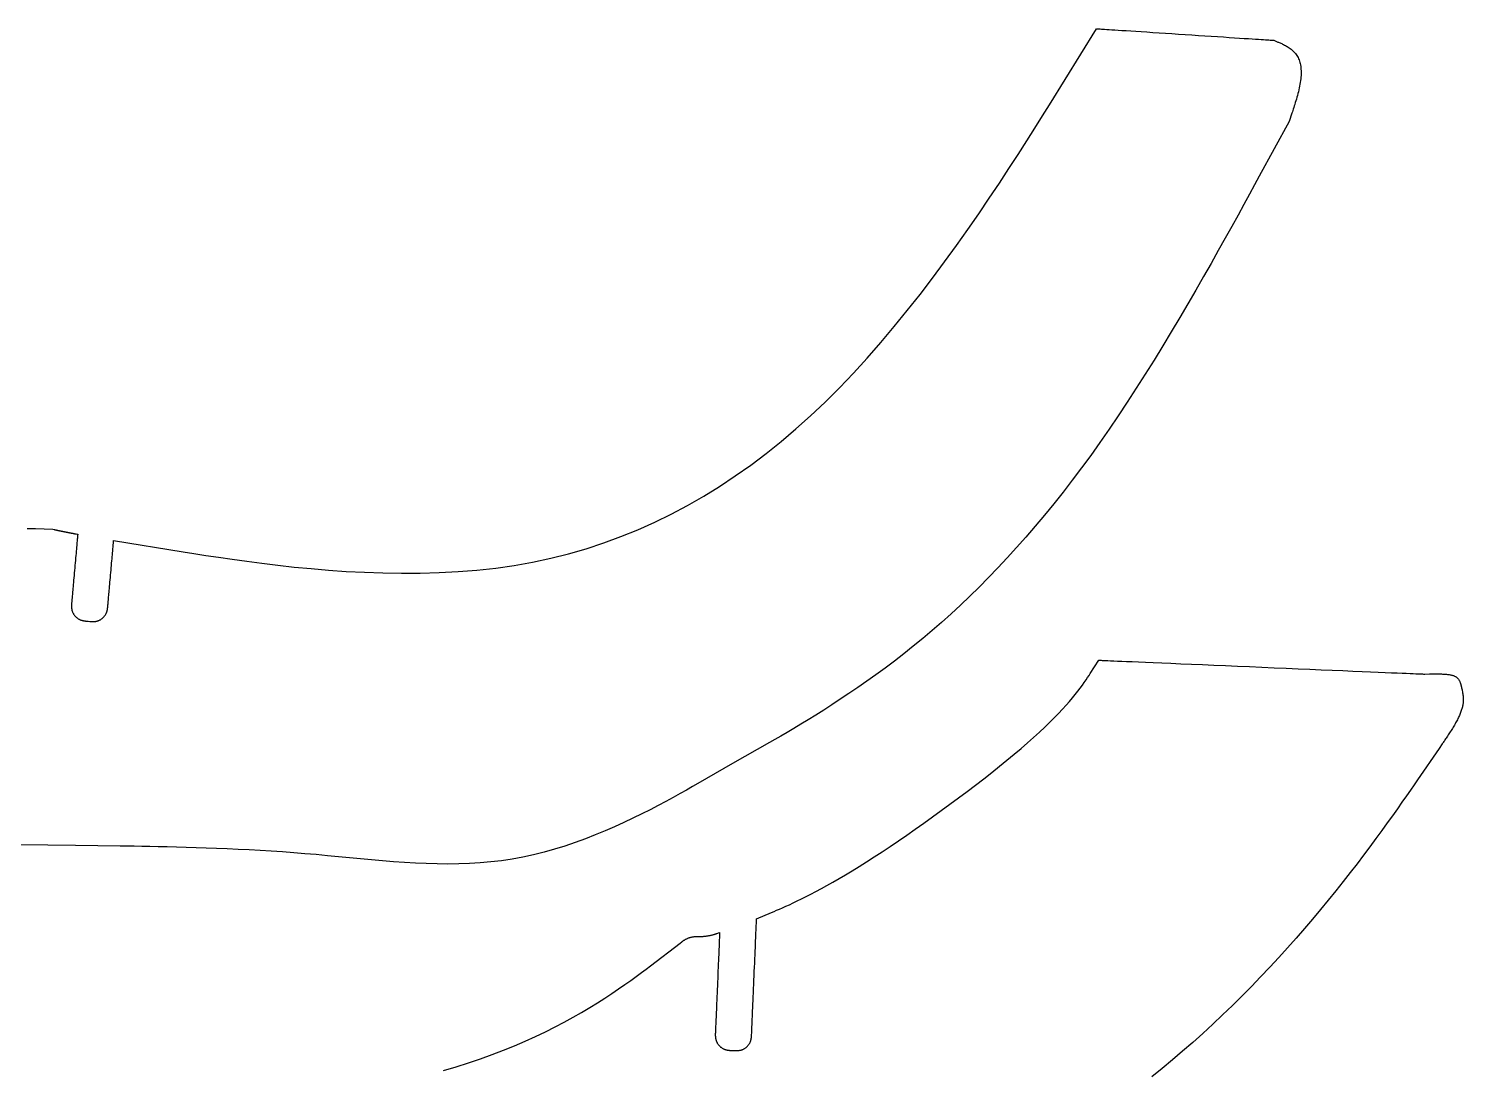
# Model space of a CAD drawing. Header units: millimetres. Extents: x -1769 to -890, y 59 to 562.
# Drawn here: x -1111.6 to -925.5, y 214 to 349.1 of the extents above; entities that cross this region are included whole.
import ezdxf

# ---------------------------------------------------------------- set-up
doc = ezdxf.new("R2010")
doc.units = ezdxf.units.MM

msp = doc.modelspace()

# ---------------------------------------------------------------- linework, layer by layer
at = {"flags": 128}
for points in [[(-1111.786967, 284.269705), (-1111.408244, 284.261485), (-1111.05124, 284.251143), (-1110.718448, 284.239753), (-1108.466281, 284.155103), (-1108.286153, 284.116616), (-1108.257806, 284.110559), (-1108.226892, 284.103956), (-1108.193548, 284.096838), (-1108.15791, 284.089234), (-1108.120114, 284.081178), (-1108.080295, 284.072698), (-1108.03859, 284.063828), (-1107.995134, 284.054596), (-1107.950062, 284.045034), (-1107.903512, 284.035173), (-1107.85562, 284.025044), (-1107.806519, 284.014678), (-1107.756348, 284.004106), (-1107.705241, 283.993358), (-1107.653335, 283.982466), (-1107.600765, 283.971461), (-1107.547667, 283.960372), (-1107.494177, 283.949232), (-1107.440431, 283.938073), (-1107.386566, 283.926922), (-1107.332694, 283.915807), (-1107.278837, 283.904734), (-1107.224994, 283.893698), (-1107.171168, 283.882702), (-1107.117354, 283.871743), (-1107.063555, 283.86082), (-1107.009769, 283.849932), (-1106.955996, 283.839079), (-1106.902237, 283.82826), (-1106.848488, 283.817474), (-1106.794753, 283.806719), (-1106.741028, 283.795996), (-1106.687316, 283.785302), (-1106.633613, 283.774637), (-1106.579921, 283.764), (-1106.526239, 283.753389), (-1106.472566, 283.742806), (-1106.418904, 283.732247), (-1106.365249, 283.721712), (-1106.311603, 283.711201), (-1106.257988, 283.700716), (-1106.204513, 283.690279), (-1106.151314, 283.679912), (-1106.098524, 283.669643), (-1106.046275, 283.659493), (-1105.994702, 283.649489), (-1105.943937, 283.639655), (-1105.894117, 283.630015), (-1105.845371, 283.620594), (-1105.797836, 283.611416), (-1105.751643, 283.602506), (-1105.706926, 283.59389), (-1105.66382, 283.585591), (-1105.622458, 283.577633), (-1105.582973, 283.570042), (-1105.545497, 283.562841), (-1105.510167, 283.556057), (-1105.477113, 283.549712), (-1105.446471, 283.543832), (-1105.239835, 283.504187), (-1105.23985, 283.504005), (-1105.239963, 283.502735), (-1105.240268, 283.499288), (-1105.240862, 283.492574), (-1105.241841, 283.481506), (-1105.243303, 283.464995), (-1105.245343, 283.441952), (-1105.248057, 283.411288), (-1105.251541, 283.371915), (-1105.255893, 283.322744), (-1105.261208, 283.262687), (-1105.267584, 283.190655), (-1105.275115, 283.105559), (-1105.283899, 283.00631), (-1105.294033, 282.891821), (-1105.305611, 282.761001), (-1105.31873, 282.612763), (-1105.333489, 282.446018), (-1105.349981, 282.259677), (-1105.368304, 282.052651), (-1105.388505, 281.824398), (-1105.410442, 281.576549), (-1105.43392, 281.311281), (-1105.458746, 281.030772), (-1105.484729, 280.737199), (-1105.511675, 280.432739), (-1105.539393, 280.119571), (-1105.567688, 279.79987), (-1105.596369, 279.475816), (-1105.625243, 279.149583), (-1105.654116, 278.823351), (-1105.682797, 278.499295), (-1105.711092, 278.179595), (-1105.738809, 277.866426), (-1105.765755, 277.561967), (-1105.791738, 277.268394), (-1105.816566, 276.987885), (-1105.840043, 276.722617), (-1105.861979, 276.474768), (-1105.882181, 276.246514), (-1105.900504, 276.039489), (-1105.916996, 275.853148), (-1105.931754, 275.686403), (-1105.944874, 275.538165), (-1105.956452, 275.407346), (-1105.966585, 275.292855), (-1105.975369, 275.193606), (-1105.982901, 275.108511), (-1105.989276, 275.036478), (-1105.994591, 274.976421), (-1105.998943, 274.92725), (-1106.002428, 274.887877), (-1106.005143, 274.857214), (-1106.007181, 274.83417), (-1106.008643, 274.81766), (-1106.009622, 274.806591), (-1106.010217, 274.799878), (-1106.010522, 274.79643), (-1106.010634, 274.795161), (-1106.010651, 274.794979), (-1106.029785, 274.578255), (-1106.032774, 274.544151), (-1106.035902, 274.506977), (-1106.039017, 274.466913), (-1106.041974, 274.424139), (-1106.044622, 274.378836), (-1106.046813, 274.331186), (-1106.048397, 274.281367), (-1106.049226, 274.229561), (-1106.04915, 274.175948), (-1106.048022, 274.120709), (-1106.045691, 274.064024), (-1106.042009, 274.006073), (-1106.036828, 273.947037), (-1106.029998, 273.887097), (-1106.02137, 273.826434), (-1106.010795, 273.765227), (-1105.998125, 273.703656), (-1105.983211, 273.641904), (-1105.965904, 273.580149), (-1105.946054, 273.518573), (-1105.923553, 273.457344), (-1105.898455, 273.396587), (-1105.870852, 273.336414), (-1105.840839, 273.276938), (-1105.808507, 273.21827), (-1105.773952, 273.160523), (-1105.737265, 273.103808), (-1105.698542, 273.04824), (-1105.657874, 272.99393), (-1105.615355, 272.940991), (-1105.57108, 272.889534), (-1105.52514, 272.839673), (-1105.47763, 272.791518), (-1105.428643, 272.745185), (-1105.378271, 272.700784), (-1105.326609, 272.658427), (-1105.273751, 272.618228), (-1105.219789, 272.580298), (-1105.164816, 272.54475), (-1105.108927, 272.511696), (-1105.052232, 272.481212), (-1104.994916, 272.453218), (-1104.937181, 272.427597), (-1104.879232, 272.404237), (-1104.821268, 272.383018), (-1104.763494, 272.363825), (-1104.706112, 272.346543), (-1104.649325, 272.331054), (-1104.593333, 272.317244), (-1104.538342, 272.304996), (-1104.484553, 272.294194), (-1104.432167, 272.284721), (-1104.38139, 272.276463), (-1104.332422, 272.269301), (-1104.285467, 272.263121), (-1104.240725, 272.257807), (-1104.198402, 272.253243), (-1104.158699, 272.249312), (-1104.121818, 272.245897), (-1103.872788, 272.223878), (-1103.657625, 272.204814), (-1103.623766, 272.201837), (-1103.58686, 272.198723), (-1103.547083, 272.195623), (-1103.504617, 272.192688), (-1103.459638, 272.190066), (-1103.412326, 272.187908), (-1103.362861, 272.186362), (-1103.311422, 272.185582), (-1103.258186, 272.185715), (-1103.203333, 272.186911), (-1103.147043, 272.189321), (-1103.089494, 272.193094), (-1103.030864, 272.198381), (-1102.971334, 272.205331), (-1102.911082, 272.214094), (-1102.850286, 272.224821), (-1102.789125, 272.23766), (-1102.72778, 272.252763), (-1102.666429, 272.270278), (-1102.60525, 272.290357), (-1102.544411, 272.313107), (-1102.484036, 272.338477), (-1102.424237, 272.36637), (-1102.365125, 272.396692), (-1102.30681, 272.429349), (-1102.249409, 272.464246), (-1102.193029, 272.501289), (-1102.137783, 272.540383), (-1102.083785, 272.581433), (-1102.031145, 272.624345), (-1101.979974, 272.669024), (-1101.930386, 272.715375), (-1101.882491, 272.763306), (-1101.836403, 272.81272), (-1101.792232, 272.863522), (-1101.75009, 272.915619), (-1101.710091, 272.968917), (-1101.672344, 273.023319), (-1101.636962, 273.078732), (-1101.604057, 273.135061), (-1101.573703, 273.192194), (-1101.545822, 273.249946), (-1101.520301, 273.308111), (-1101.497023, 273.366488), (-1101.475873, 273.424872), (-1101.456736, 273.483061), (-1101.439499, 273.54085), (-1101.424043, 273.598036), (-1101.410257, 273.654416), (-1101.398023, 273.709785), (-1101.387228, 273.763942), (-1101.377754, 273.81668), (-1101.369489, 273.867799), (-1101.362316, 273.917093), (-1101.356121, 273.964361), (-1101.350789, 274.009397), (-1101.346203, 274.051998), (-1101.342251, 274.091961), (-1101.338814, 274.129084), (-1101.316643, 274.379735), (-1101.316628, 274.379908), (-1101.316521, 274.381118), (-1101.31623, 274.384405), (-1101.315664, 274.390804), (-1101.31473, 274.401353), (-1101.313337, 274.417091), (-1101.311392, 274.439056), (-1101.308805, 274.468284), (-1101.305483, 274.505813), (-1101.301335, 274.552682), (-1101.296267, 274.609927), (-1101.29019, 274.678586), (-1101.28301, 274.759698), (-1101.274637, 274.8543), (-1101.264976, 274.963429), (-1101.253939, 275.088123), (-1101.241431, 275.229421), (-1101.227363, 275.388358), (-1101.211641, 275.565974), (-1101.194174, 275.763306), (-1101.174916, 275.980872), (-1101.154004, 276.217117), (-1101.131622, 276.469965), (-1101.107955, 276.737339), (-1101.083186, 277.017167), (-1101.057498, 277.30737), (-1101.031076, 277.605876), (-1101.004102, 277.910608), (-1100.97676, 278.21949), (-1100.949235, 278.530447), (-1100.92171, 278.841405), (-1100.894369, 279.150287), (-1100.867394, 279.455018), (-1100.840972, 279.753523), (-1100.815284, 280.043728), (-1100.790515, 280.323554), (-1100.766848, 280.59093), (-1100.744466, 280.843777), (-1100.723554, 281.080021), (-1100.704296, 281.297589), (-1100.686829, 281.49492), (-1100.671107, 281.672537), (-1100.657038, 281.831474), (-1100.644532, 281.972771), (-1100.633494, 282.097465), (-1100.623834, 282.206594), (-1100.61546, 282.301196), (-1100.608281, 282.382308), (-1100.602203, 282.450968), (-1100.597135, 282.508213), (-1100.592987, 282.555081), (-1100.589665, 282.59261), (-1100.587078, 282.621839), (-1100.585134, 282.643803), (-1100.58374, 282.659541), (-1100.582807, 282.67009), (-1100.582241, 282.67649), (-1100.58195, 282.679775), (-1100.581842, 282.680986), (-1100.581827, 282.68116), (-1091.584131, 281.240903), (-1090.168372, 281.014922), (-1088.625915, 280.772487), (-1086.965031, 280.518749), (-1085.193986, 280.258859), (-1083.321051, 279.997968), (-1081.354492, 279.741225), (-1079.302579, 279.493782), (-1077.17358, 279.260789), (-1074.975763, 279.047398), (-1072.717398, 278.858757), (-1070.406752, 278.700018), (-1068.052095, 278.576331), (-1065.661694, 278.492848), (-1063.243818, 278.454719), (-1060.806736, 278.467092), (-1058.358716, 278.535121), (-1055.908027, 278.663956), (-1053.462936, 278.858745), (-1051.031714, 279.124642), (-1048.622628, 279.466795), (-1046.242527, 279.889386), (-1043.89258, 280.392714), (-1041.572536, 280.976108), (-1039.282147, 281.638899), (-1037.02116, 282.380416), (-1034.789325, 283.199987), (-1032.586392, 284.096944), (-1030.412111, 285.070615), (-1028.266231, 286.120332), (-1026.1485, 287.24542), (-1024.058671, 288.445213), (-1021.996492, 289.719038), (-1019.961711, 291.066225), (-1017.954078, 292.486105), (-1015.973345, 293.978006), (-1014.019258, 295.541258), (-1012.091569, 297.17519), (-1010.190028, 298.879134), (-1008.314382, 300.652416), (-1006.464383, 302.494369), (-1004.640269, 304.4028), (-1002.844239, 306.369439), (-1001.078981, 308.384498), (-999.347183, 310.438186), (-997.651537, 312.520712), (-995.994727, 314.622286), (-994.379444, 316.733119), (-992.808376, 318.84342), (-991.284211, 320.943401), (-989.809638, 323.023268), (-988.387345, 325.073234), (-987.020022, 327.083509), (-985.710356, 329.0443), (-984.461035, 330.94582), (-983.27475, 332.778278), (-982.154186, 334.531884), (-981.102034, 336.196847), (-980.120982, 337.763378), (-979.213718, 339.221687), (-973.105247, 349.082158), (-973.104768, 349.082126), (-973.101416, 349.081907), (-973.09232, 349.081312), (-973.074606, 349.080154), (-973.045401, 349.078246), (-973.001833, 349.075397), (-972.94103, 349.071422), (-972.860119, 349.066133), (-972.756227, 349.05934), (-972.626482, 349.050857), (-972.46801, 349.040497), (-972.27794, 349.028072), (-972.053399, 349.013392), (-971.791515, 348.99627), (-971.489414, 348.97652), (-971.144223, 348.953952), (-970.753072, 348.928381), (-970.313086, 348.899616), (-969.821394, 348.867471), (-969.275123, 348.831757), (-968.672836, 348.792381), (-968.018842, 348.749625), (-967.318887, 348.703865), (-966.578715, 348.655475), (-965.804073, 348.604831), (-965.000704, 348.55231), (-964.174355, 348.498286), (-963.33077, 348.443136), (-962.475695, 348.387233), (-961.614874, 348.330955), (-960.754054, 348.274678), (-959.898979, 348.218776), (-959.055393, 348.163626), (-958.229044, 348.109601), (-957.425676, 348.057079), (-956.651033, 348.006436), (-955.910862, 347.958046), (-955.210906, 347.912285), (-954.556913, 347.869529), (-953.954626, 347.830154), (-953.408354, 347.794441), (-952.916662, 347.762295), (-952.476676, 347.733531), (-952.085525, 347.707958), (-951.740335, 347.685392), (-951.438234, 347.665641), (-951.176349, 347.64852), (-950.951808, 347.63384), (-950.761738, 347.621414), (-950.603267, 347.611053), (-950.473522, 347.602571), (-950.369629, 347.595779), (-950.288718, 347.590489), (-950.227914, 347.586514), (-950.184347, 347.583666), (-950.155142, 347.581756), (-950.137428, 347.580598), (-950.128331, 347.580004), (-950.12498, 347.579785), (-950.124502, 347.579753), (-949.584737, 347.353827), (-949.499845, 347.318227), (-949.407583, 347.279137), (-949.30868, 347.236458), (-949.203859, 347.19009), (-949.09385, 347.139933), (-948.979378, 347.085885), (-948.861171, 347.027848), (-948.739955, 346.965721), (-948.616456, 346.899403), (-948.491403, 346.828795), (-948.365522, 346.753796), (-948.239538, 346.674306), (-948.114181, 346.590226), (-947.990176, 346.501454), (-947.868248, 346.407891), (-947.749128, 346.309436), (-947.63354, 346.20599), (-947.52221, 346.097451), (-947.415868, 345.983722), (-947.315238, 345.8647), (-947.220928, 345.740301), (-947.133055, 345.610511), (-947.051624, 345.475328), (-946.976631, 345.334752), (-946.908077, 345.188785), (-946.845963, 345.037425), (-946.790285, 344.880673), (-946.741047, 344.718529), (-946.698247, 344.550991), (-946.661884, 344.378062), (-946.63196, 344.199741), (-946.608472, 344.016026), (-946.591422, 343.82692), (-946.580809, 343.632421), (-946.576632, 343.432531), (-946.578892, 343.227248), (-946.587588, 343.016572), (-946.602721, 342.800504), (-946.624288, 342.579044), (-946.652292, 342.352191), (-946.686638, 342.12011), (-946.726858, 341.883614), (-946.772392, 341.643683), (-946.82268, 341.401294), (-946.877159, 341.157426), (-946.935271, 340.913058), (-946.996454, 340.669166), (-947.060148, 340.426731), (-947.125791, 340.18673), (-947.192823, 339.95014), (-947.260683, 339.717942), (-947.328811, 339.491112), (-947.396647, 339.270631), (-947.463627, 339.057474), (-947.529194, 338.852621), (-947.592785, 338.65705), (-947.653841, 338.471739), (-947.7118, 338.297668), (-947.766101, 338.135813), (-948.134768, 337.042249), (-951.996692, 329.941598), (-952.604486, 328.824468), (-953.267448, 327.608166), (-953.982817, 326.300025), (-954.747836, 324.907382), (-955.559743, 323.437575), (-956.415778, 321.897938), (-957.31318, 320.295809), (-958.24919, 318.638522), (-959.221048, 316.933414), (-960.225991, 315.187822), (-961.261263, 313.409081), (-962.324101, 311.604529), (-963.411745, 309.781499), (-964.521437, 307.94733), (-965.650415, 306.109356), (-966.795917, 304.274915), (-967.955186, 302.451341), (-969.125461, 300.645972), (-970.303982, 298.866144), (-971.487987, 297.119192), (-972.675166, 295.411152), (-973.864991, 293.74286), (-975.057388, 292.113849), (-976.252277, 290.523655), (-977.449583, 288.971813), (-978.649228, 287.457856), (-979.851133, 285.981318), (-981.055224, 284.541738), (-982.261421, 283.138645), (-983.469648, 281.771576), (-984.679828, 280.440067), (-985.891883, 279.143651), (-987.105736, 277.881863), (-988.321309, 276.654237), (-989.538527, 275.460309), (-990.75731, 274.299612), (-991.977582, 273.171682), (-993.199266, 272.076052), (-994.422285, 271.012259), (-995.64656, 269.979836), (-996.871503, 268.978432), (-998.094477, 268.008158), (-999.312327, 267.069237), (-1000.521906, 266.161893), (-1001.720062, 265.286353), (-1002.903646, 264.442839), (-1004.069504, 263.631576), (-1005.214488, 262.852789), (-1006.335446, 262.106701), (-1007.429227, 261.393538), (-1008.492682, 260.713522), (-1009.522659, 260.06688), (-1010.516008, 259.453835), (-1011.469578, 258.874613), (-1012.380217, 258.329435), (-1013.244777, 257.818528), (-1014.060106, 257.342116), (-1014.823052, 256.900423), (-1015.530465, 256.493674), (-1020.301457, 253.762609), (-1024.805704, 251.18438), (-1025.514584, 250.779046), (-1026.287782, 250.339466), (-1027.122058, 249.870065), (-1028.014167, 249.375269), (-1028.960866, 248.859505), (-1029.958911, 248.327197), (-1031.00506, 247.782776), (-1032.096068, 247.230663), (-1033.228692, 246.675289), (-1034.399689, 246.121076), (-1035.605815, 245.572453), (-1036.843828, 245.033846), (-1038.110483, 244.509679), (-1039.402537, 244.004382), (-1040.716746, 243.522378), (-1042.049867, 243.068095), (-1043.398657, 242.645959), (-1044.759872, 242.260396), (-1046.130269, 241.915832), (-1047.506605, 241.616694), (-1048.886195, 241.366169), (-1050.268595, 241.16249), (-1051.653919, 241.002651), (-1053.042285, 240.883646), (-1054.433806, 240.80247), (-1055.828597, 240.756117), (-1057.226774, 240.741579), (-1058.628451, 240.755853), (-1060.033745, 240.795932), (-1061.442769, 240.858809), (-1062.855641, 240.941481), (-1064.272472, 241.040939), (-1065.69338, 241.15418), (-1067.11848, 241.278195), (-1068.547887, 241.409982), (-1069.981715, 241.546531), (-1071.42008, 241.684838), (-1072.863097, 241.821898), (-1074.31088, 241.954704), (-1075.763547, 242.080251), (-1077.220522, 242.196111), (-1078.678483, 242.302173), (-1080.133415, 242.398906), (-1081.581307, 242.486776), (-1083.018146, 242.566251), (-1084.439918, 242.637798), (-1085.842611, 242.701887), (-1087.222214, 242.758982), (-1088.574712, 242.809554), (-1089.896094, 242.854069), (-1091.182347, 242.892994), (-1092.429458, 242.926798), (-1093.633413, 242.955948), (-1094.790202, 242.980911), (-1095.895811, 243.002156), (-1096.946227, 243.02015), (-1097.937438, 243.03536), (-1098.865431, 243.048254), (-1099.726193, 243.059299), (-1105.532776, 243.129836), (-1141.599153, 243.566637)], [(-1057.818256, 213.942944), (-1056.168956, 214.434775), (-1054.562231, 214.943864), (-1052.998948, 215.470498), (-1051.479974, 216.014963), (-1050.006177, 216.577544), (-1048.578307, 217.158012), (-1047.196654, 217.754074), (-1045.861392, 218.362921), (-1044.572695, 218.981741), (-1043.330738, 219.607726), (-1042.135694, 220.238066), (-1040.987738, 220.869952), (-1039.887043, 221.500574), (-1038.833783, 222.127122), (-1037.828134, 222.746788), (-1036.870268, 223.35676), (-1035.960359, 223.95423), (-1035.098583, 224.53639), (-1034.285114, 225.100427), (-1033.520123, 225.643533), (-1032.803787, 226.162899), (-1032.136279, 226.655715), (-1031.517773, 227.119172), (-1030.948445, 227.550459), (-1027.12683, 230.465986), (-1026.912218, 230.629724), (-1026.878428, 230.655468), (-1026.841487, 230.683397), (-1026.801464, 230.71324), (-1026.758426, 230.744728), (-1026.712442, 230.777588), (-1026.66358, 230.81155), (-1026.611908, 230.846344), (-1026.557495, 230.881699), (-1026.500409, 230.917343), (-1026.440717, 230.953007), (-1026.378489, 230.988419), (-1026.313793, 231.023308), (-1026.246696, 231.057405), (-1026.177267, 231.090438), (-1026.105575, 231.122136), (-1026.031687, 231.152229), (-1025.955672, 231.180444), (-1025.877598, 231.206514), (-1025.797534, 231.230165), (-1025.715546, 231.251127), (-1025.631713, 231.269217), (-1025.546146, 231.284596), (-1025.458961, 231.297512), (-1025.370279, 231.308213), (-1025.28022, 231.316948), (-1025.188899, 231.323965), (-1025.09644, 231.329511), (-1025.002958, 231.333835), (-1024.908574, 231.337186), (-1024.813407, 231.339811), (-1024.717573, 231.34196), (-1024.621196, 231.343879), (-1024.524391, 231.345817), (-1024.427279, 231.348022), (-1024.329977, 231.350744), (-1024.232605, 231.35423), (-1024.135282, 231.358726), (-1024.038129, 231.364484), (-1023.941261, 231.371749), (-1023.844799, 231.380772), (-1023.748876, 231.391729), (-1023.65368, 231.404514), (-1023.55941, 231.418955), (-1023.466269, 231.434874), (-1023.374457, 231.452097), (-1023.284176, 231.470448), (-1023.195627, 231.489752), (-1023.109012, 231.509834), (-1023.02453, 231.530518), (-1022.942385, 231.551629), (-1022.862775, 231.572991), (-1022.785904, 231.59443), (-1022.711971, 231.61577), (-1022.64118, 231.636835), (-1022.573729, 231.657451), (-1022.509821, 231.677442), (-1022.449657, 231.696632), (-1022.393438, 231.714847), (-1022.341365, 231.731911), (-1021.990405, 231.847755), (-1021.990416, 231.847488), (-1021.990495, 231.845618), (-1021.990712, 231.840542), (-1021.991133, 231.830658), (-1021.991825, 231.814361), (-1021.992861, 231.79005), (-1021.994304, 231.756123), (-1021.996226, 231.710974), (-1021.998693, 231.653002), (-1022.001774, 231.580604), (-1022.005537, 231.492177), (-1022.010051, 231.386119), (-1022.015383, 231.260825), (-1022.021603, 231.114693), (-1022.028776, 230.946122), (-1022.036974, 230.753506), (-1022.046263, 230.535244), (-1022.056712, 230.289733), (-1022.068389, 230.015369), (-1022.081361, 229.71055), (-1022.095664, 229.374475), (-1022.111194, 229.009547), (-1022.127817, 228.618973), (-1022.145394, 228.205958), (-1022.16379, 227.773709), (-1022.182868, 227.32543), (-1022.202492, 226.864328), (-1022.222525, 226.393609), (-1022.242831, 225.916477), (-1022.263274, 225.436141), (-1022.283716, 224.955804), (-1022.304023, 224.478674), (-1022.324056, 224.007954), (-1022.34368, 223.546852), (-1022.362758, 223.098573), (-1022.381153, 222.666324), (-1022.39873, 222.253308), (-1022.415352, 221.862734), (-1022.430884, 221.497807), (-1022.445186, 221.161731), (-1022.458159, 220.856912), (-1022.469836, 220.582549), (-1022.480284, 220.337037), (-1022.489573, 220.118776), (-1022.49777, 219.92616), (-1022.504945, 219.757588), (-1022.511163, 219.611456), (-1022.516496, 219.486163), (-1022.52101, 219.380104), (-1022.524773, 219.291677), (-1022.527854, 219.21928), (-1022.530322, 219.161308), (-1022.532243, 219.11616), (-1022.533687, 219.082231), (-1022.534721, 219.057921), (-1022.535415, 219.041625), (-1022.535836, 219.03174), (-1022.536052, 219.026664), (-1022.536132, 219.024794), (-1022.536143, 219.024527), (-1022.545374, 218.808208), (-1022.546804, 218.774168), (-1022.548232, 218.737069), (-1022.549518, 218.697095), (-1022.55052, 218.65443), (-1022.551098, 218.609259), (-1022.551113, 218.561766), (-1022.550421, 218.512138), (-1022.548885, 218.460559), (-1022.546362, 218.407212), (-1022.542711, 218.352283), (-1022.537794, 218.295958), (-1022.531468, 218.238419), (-1022.523593, 218.179853), (-1022.51403, 218.120444), (-1022.502637, 218.060377), (-1022.489272, 217.999836), (-1022.473797, 217.939006), (-1022.456071, 217.878073), (-1022.435952, 217.817219), (-1022.4133, 217.756632), (-1022.388014, 217.696483), (-1022.360155, 217.636894), (-1022.329818, 217.577976), (-1022.297103, 217.519838), (-1022.262109, 217.462593), (-1022.224936, 217.406349), (-1022.18568, 217.351218), (-1022.14444, 217.297307), (-1022.101315, 217.244731), (-1022.056403, 217.193597), (-1022.009804, 217.144016), (-1021.961616, 217.096099), (-1021.911937, 217.049955), (-1021.860866, 217.005697), (-1021.8085, 216.963432), (-1021.75494, 216.923272), (-1021.700283, 216.885326), (-1021.644628, 216.849707), (-1021.588074, 216.816522), (-1021.530719, 216.785884), (-1021.472677, 216.757863), (-1021.414131, 216.732371), (-1021.355276, 216.709284), (-1021.29631, 216.688477), (-1021.237429, 216.669821), (-1021.178831, 216.653192), (-1021.120712, 216.638463), (-1021.06327, 216.62551), (-1021.006702, 216.614206), (-1020.951203, 216.604425), (-1020.896973, 216.596042), (-1020.844207, 216.58893), (-1020.793103, 216.582963), (-1020.743857, 216.578015), (-1020.696666, 216.573962), (-1020.651727, 216.570676), (-1020.609239, 216.568032), (-1020.569395, 216.565904), (-1020.532396, 216.564167), (-1020.282617, 216.553471), (-1020.066801, 216.544331), (-1020.032841, 216.542915), (-1019.99583, 216.541504), (-1019.955952, 216.540238), (-1019.913394, 216.53926), (-1019.868342, 216.538711), (-1019.820982, 216.538732), (-1019.771498, 216.539464), (-1019.720076, 216.54105), (-1019.666902, 216.543632), (-1019.612163, 216.547349), (-1019.556043, 216.552344), (-1019.498728, 216.55876), (-1019.440404, 216.566735), (-1019.381258, 216.576413), (-1019.321473, 216.587935), (-1019.261236, 216.601442), (-1019.200733, 216.617076), (-1019.14015, 216.634978), (-1019.079671, 216.655291), (-1019.019483, 216.678154), (-1018.959758, 216.70367), (-1018.900617, 216.73178), (-1018.842167, 216.762383), (-1018.784515, 216.795382), (-1018.727769, 216.830674), (-1018.672036, 216.868162), (-1018.617422, 216.907746), (-1018.564036, 216.949325), (-1018.511985, 216.992802), (-1018.461375, 217.038076), (-1018.412315, 217.085047), (-1018.364911, 217.133618), (-1018.319271, 217.183686), (-1018.275502, 217.235155), (-1018.233711, 217.287923), (-1018.194007, 217.341891), (-1018.156494, 217.39696), (-1018.121283, 217.45303), (-1018.088478, 217.510002), (-1018.058189, 217.567776), (-1018.030482, 217.626236), (-1018.005275, 217.685202), (-1017.98244, 217.744474), (-1017.961854, 217.803853), (-1017.943395, 217.863145), (-1017.926937, 217.922148), (-1017.912355, 217.980666), (-1017.899527, 218.0385), (-1017.888328, 218.095452), (-1017.878632, 218.151324), (-1017.870318, 218.205918), (-1017.863259, 218.259037), (-1017.857333, 218.310482), (-1017.852415, 218.360054), (-1017.84838, 218.407557), (-1017.845105, 218.452791), (-1017.842465, 218.495558), (-1017.840337, 218.535662), (-1017.838596, 218.572903), (-1017.827864, 218.824317), (-1017.827851, 218.824625), (-1017.827759, 218.826787), (-1017.827509, 218.832655), (-1017.827022, 218.844084), (-1017.826221, 218.862924), (-1017.825024, 218.89103), (-1017.823353, 218.930256), (-1017.821131, 218.982453), (-1017.818277, 219.049476), (-1017.814713, 219.133177), (-1017.81036, 219.23541), (-1017.805139, 219.358028), (-1017.798971, 219.502883), (-1017.791777, 219.67183), (-1017.783478, 219.866721), (-1017.773996, 220.08941), (-1017.763252, 220.341749), (-1017.751166, 220.625592), (-1017.737659, 220.942791), (-1017.722653, 221.295202), (-1017.706109, 221.683749), (-1017.688144, 222.105653), (-1017.668917, 222.557207), (-1017.648584, 223.034705), (-1017.627305, 223.534442), (-1017.605237, 224.05271), (-1017.582539, 224.585803), (-1017.559365, 225.130016), (-1017.535877, 225.681641), (-1017.512231, 226.236973), (-1017.488585, 226.792304), (-1017.465096, 227.343929), (-1017.441924, 227.888142), (-1017.419224, 228.421236), (-1017.397156, 228.939503), (-1017.375877, 229.439241), (-1017.355545, 229.916739), (-1017.336318, 230.368293), (-1017.318353, 230.790197), (-1017.301808, 231.178744), (-1017.286803, 231.531154), (-1017.273297, 231.848354), (-1017.26121, 232.132197), (-1017.250466, 232.384536), (-1017.240984, 232.607224), (-1017.232685, 232.802116), (-1017.225491, 232.971063), (-1017.219323, 233.115918), (-1017.214102, 233.238536), (-1017.209749, 233.340769), (-1017.206184, 233.42447), (-1017.203331, 233.491493), (-1017.201109, 233.54369), (-1017.199438, 233.582915), (-1017.198242, 233.611022), (-1017.197439, 233.629862), (-1017.196953, 233.64129), (-1017.196702, 233.647158), (-1017.19661, 233.649321), (-1017.196597, 233.649629), (-1015.243601, 234.466624), (-1014.935931, 234.595506), (-1014.598523, 234.737881), (-1014.230936, 234.894984), (-1013.832726, 235.068052), (-1013.403451, 235.258323), (-1012.94267, 235.467032), (-1012.449939, 235.695417), (-1011.924817, 235.944715), (-1011.36686, 236.216162), (-1010.775626, 236.510995), (-1010.150673, 236.830451), (-1009.491558, 237.175766), (-1008.797841, 237.548178), (-1008.069076, 237.948924), (-1007.304823, 238.379239), (-1006.504638, 238.840361), (-1005.66808, 239.333527), (-1004.794706, 239.859974), (-1003.884074, 240.420938), (-1002.93574, 241.017656), (-1001.950099, 241.650625), (-1000.930882, 242.317389), (-999.88266, 243.014752), (-998.810001, 243.739516), (-997.717472, 244.488485), (-996.609644, 245.258463), (-995.491084, 246.046253), (-994.366362, 246.84866), (-993.240045, 247.662486), (-992.116703, 248.484535), (-991.000904, 249.311611), (-989.897215, 250.140519), (-988.810208, 250.968059), (-987.744449, 251.791036), (-986.704509, 252.606255), (-985.694953, 253.410519), (-984.720354, 254.200632), (-983.785277, 254.973397), (-982.894293, 255.725616), (-982.051969, 256.454095), (-981.261788, 257.156207), (-980.522885, 257.831614), (-979.83331, 258.480548), (-979.191111, 259.103236), (-978.594336, 259.699915), (-978.041037, 260.270813), (-977.529261, 260.816162), (-977.057056, 261.336195), (-976.622473, 261.831141), (-976.22356, 262.301233), (-975.858366, 262.746702), (-975.52494, 263.16778), (-975.221331, 263.564698), (-974.945588, 263.937687), (-974.69576, 264.286978), (-974.469897, 264.612805), (-974.266046, 264.915396), (-974.082256, 265.194985), (-973.916579, 265.451804), (-972.819803, 267.173314), (-972.818921, 267.173277), (-972.812752, 267.173014), (-972.796006, 267.172302), (-972.763398, 267.170915), (-972.709636, 267.168627), (-972.629435, 267.165214), (-972.517505, 267.160452), (-972.36856, 267.154114), (-972.17731, 267.145976), (-971.938469, 267.135813), (-971.646747, 267.1234), (-971.296857, 267.108512), (-970.883511, 267.090924), (-970.401421, 267.07041), (-969.8453, 267.046747), (-969.209858, 267.019709), (-968.489807, 266.989069), (-967.679861, 266.954606), (-966.774731, 266.916091), (-965.769129, 266.873302), (-964.66041, 266.826125), (-963.456507, 266.774898), (-962.167997, 266.720071), (-960.805454, 266.662093), (-959.379455, 266.601415), (-957.900576, 266.538488), (-956.379393, 266.47376), (-954.826482, 266.407683), (-953.25242, 266.340705), (-951.667781, 266.273276), (-950.083141, 266.205849), (-948.509079, 266.138871), (-946.956168, 266.072793), (-945.434985, 266.008066), (-943.956106, 265.945137), (-942.530107, 265.88446), (-941.167564, 265.826483), (-939.879054, 265.771655), (-938.675151, 265.720428), (-937.566432, 265.673251), (-936.56083, 265.630462), (-935.6557, 265.591948), (-934.845753, 265.557483), (-934.125703, 265.526845), (-933.490261, 265.499806), (-932.93414, 265.476143), (-932.45205, 265.45563), (-932.038704, 265.438041), (-931.688814, 265.423153), (-931.397092, 265.41074), (-931.158251, 265.400576), (-930.967001, 265.392439), (-930.818056, 265.386101), (-930.706126, 265.381338), (-930.625925, 265.377925), (-930.572163, 265.375638), (-930.539555, 265.374251), (-930.522809, 265.373538), (-930.51664, 265.373276), (-930.515758, 265.373238), (-929.941802, 265.385384), (-929.851524, 265.387281), (-929.753364, 265.389257), (-929.648048, 265.391214), (-929.536303, 265.393049), (-929.418853, 265.39466), (-929.296429, 265.395946), (-929.169753, 265.396808), (-929.039555, 265.397141), (-928.90656, 265.396845), (-928.771494, 265.39582), (-928.635085, 265.393963), (-928.498059, 265.391174), (-928.361142, 265.38735), (-928.225063, 265.382391), (-928.090545, 265.376195), (-927.958317, 265.36866), (-927.829104, 265.359686), (-927.703634, 265.349171), (-927.582633, 265.337013), (-927.466828, 265.323112), (-927.35679, 265.307382), (-927.252477, 265.289798), (-927.15369, 265.270353), (-927.060231, 265.249038), (-926.971901, 265.225845), (-926.888503, 265.200766), (-926.809839, 265.173792), (-926.73571, 265.144916), (-926.665919, 265.114129), (-926.600267, 265.081423), (-926.538556, 265.046789), (-926.48059, 265.01022), (-926.426168, 264.971707), (-926.375092, 264.931242), (-926.327166, 264.888817), (-926.282191, 264.844424), (-926.239969, 264.798053), (-926.2003, 264.749698), (-926.162989, 264.69935), (-926.127837, 264.647), (-926.094667, 264.59269), (-926.063397, 264.536654), (-926.033963, 264.479177), (-926.006305, 264.420542), (-925.98036, 264.361034), (-925.956068, 264.300937), (-925.933365, 264.240535), (-925.912191, 264.180113), (-925.892485, 264.119953), (-925.874183, 264.06034), (-925.857226, 264.001561), (-925.84155, 263.943895), (-925.827094, 263.88763), (-925.813797, 263.833048), (-925.801597, 263.780433), (-925.790431, 263.730072), (-925.78024, 263.682246), (-925.77096, 263.637239), (-925.76253, 263.595338), (-925.706439, 263.311995), (-925.646196, 263.007045), (-925.636748, 262.959036), (-925.626636, 262.90658), (-925.6161, 262.849802), (-925.605381, 262.788828), (-925.594718, 262.723785), (-925.58435, 262.654799), (-925.574519, 262.581997), (-925.565464, 262.505503), (-925.557425, 262.425447), (-925.550641, 262.341952), (-925.545355, 262.255146), (-925.541803, 262.165154), (-925.540227, 262.072103), (-925.540868, 261.97612), (-925.543963, 261.877329), (-925.549754, 261.77586), (-925.558481, 261.671836), (-925.570383, 261.565384), (-925.585701, 261.45663), (-925.604674, 261.345702), (-925.62749, 261.232712), (-925.654123, 261.11772), (-925.684496, 261.000771), (-925.718531, 260.881914), (-925.75615, 260.761195), (-925.797275, 260.638661), (-925.841829, 260.514359), (-925.889733, 260.388335), (-925.94091, 260.260636), (-925.995282, 260.131309), (-926.052771, 260.000399), (-926.113299, 259.867956), (-926.176789, 259.734024), (-926.243162, 259.59865), (-926.312342, 259.461882), (-926.384249, 259.323766), (-926.458806, 259.184349), (-926.535936, 259.043678), (-926.615561, 258.901799), (-926.697601, 258.758758), (-926.78193, 258.61467), (-926.868214, 258.46991), (-926.956071, 258.324922), (-927.045114, 258.180146), (-927.134964, 258.036026), (-927.225235, 257.893005), (-927.315544, 257.751526), (-927.405508, 257.612031), (-927.494742, 257.474961), (-927.582864, 257.34076), (-927.66949, 257.209872), (-927.754237, 257.082738), (-927.836722, 256.959799), (-927.91656, 256.8415), (-927.993368, 256.728284), (-928.066763, 256.620592), (-928.136361, 256.518866), (-928.201779, 256.423551), (-928.262633, 256.335088), (-928.673914, 255.738095), (-931.479981, 251.666794), (-931.921802, 251.026047), (-932.404899, 250.327131), (-932.928459, 249.572943), (-933.491669, 248.766384), (-934.093714, 247.910353), (-934.733781, 247.007748), (-935.411056, 246.061471), (-936.124723, 245.074419), (-936.873971, 244.049493), (-937.657985, 242.98959), (-938.475952, 241.897612), (-939.327056, 240.776457), (-940.210485, 239.629024), (-941.125423, 238.458214), (-942.071059, 237.266924), (-943.046577, 236.058055), (-944.051164, 234.834506), (-945.084006, 233.599176), (-946.144288, 232.354965), (-947.231198, 231.104772), (-948.343855, 229.85136), (-949.481121, 228.596958), (-950.641787, 227.343658), (-951.824652, 226.093549), (-953.028507, 224.848725), (-954.252149, 223.611277), (-955.494371, 222.383297), (-956.753968, 221.166878), (-958.029734, 219.96411), (-959.320465, 218.777085), (-960.624955, 217.607896), (-961.941998, 216.458633), (-963.270388, 215.33139), (-964.60892, 214.228258), (-965.95639, 213.151328)]]:
    msp.add_lwpolyline(points, dxfattribs=at)

doc.saveas('drawing.dxf')
